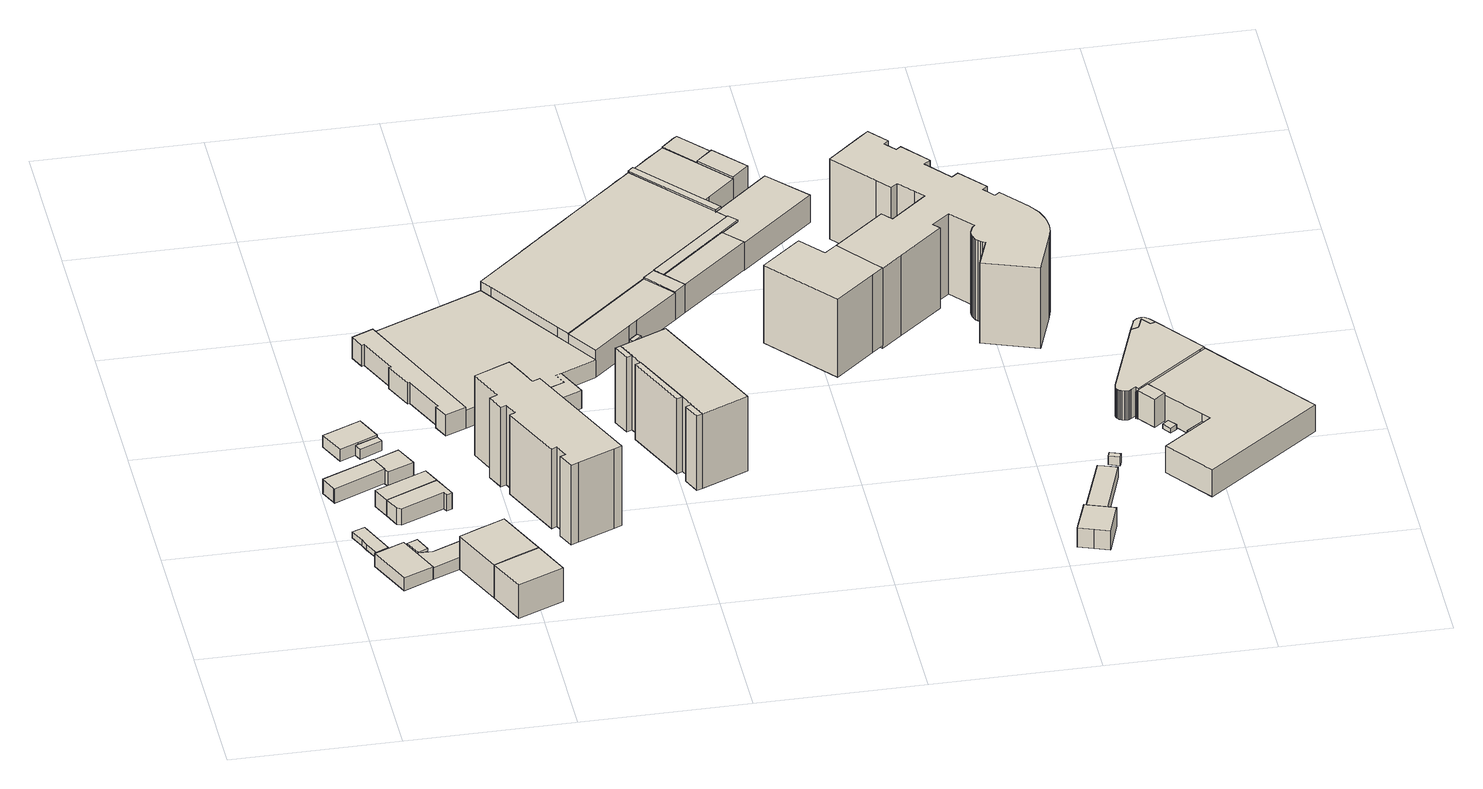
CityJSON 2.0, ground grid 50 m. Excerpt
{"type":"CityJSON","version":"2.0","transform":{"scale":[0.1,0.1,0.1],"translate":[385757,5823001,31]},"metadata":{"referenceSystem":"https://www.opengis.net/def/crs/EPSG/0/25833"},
"CityObjects":{
"building1":{"type":"Building","attributes":{"Gemeindeschluessel":"11000004","BezugspunktDach":"2200","function":"51009_1610","measuredHeight":2.03,"storeysAboveGround":0},"address":[{"country":"Germany","locality":"Berlin"}],"geometry":[{"type":"Solid","lod":"1","boundaries":[[[[0,1,2,3,4,5,6]],[[7,8,9,10,11,12,13]],[[7,13,6,5]],[[8,7,5,4]],[[9,8,4,3]],[[10,9,3,2]],[[11,10,2,1]],[[12,11,1,0]],[[13,12,0,6]]]]}]},
"building2":{"type":"Building","attributes":{"Gemeindeschluessel":"11000004","BezugspunktDach":"2200","function":"31001_2120","measuredHeight":4.28,"storeysAboveGround":1},"address":[{"country":"Germany","locality":"Berlin","thoroughfareNumber":"15 (1)","thoroughfareName":"Riedemannweg"}],"geometry":[{"type":"Solid","lod":"1","boundaries":[[[[14,15,16,17,18]],[[19,20,21,22,23]],[[19,23,18,17]],[[20,19,17,16]],[[21,20,16,15]],[[22,21,15,14]],[[23,22,14,18]]]]}]},
"building3":{"type":"Building","attributes":{"Gemeindeschluessel":"11000004","BezugspunktDach":"2200","function":"31001_2120","measuredHeight":4.91,"storeysAboveGround":1},"address":[{"country":"Germany","locality":"Berlin","thoroughfareNumber":"13 (1)","thoroughfareName":"Riedemannweg"}],"geometry":[{"type":"Solid","lod":"1","boundaries":[[[[24,25,26,27,28]],[[29,30,31,32,33]],[[29,33,28,27]],[[30,29,27,26]],[[31,30,26,25]],[[32,31,25,24]],[[33,32,24,28]]]]}]},
"building4":{"type":"Building","attributes":{"Gemeindeschluessel":"11000004","BezugspunktDach":"2200","function":"31001_2463","measuredHeight":1.75,"storeysAboveGround":1},"address":[{"country":"Germany","locality":"Berlin","thoroughfareNumber":"15 (3)","thoroughfareName":"Riedemannweg"}],"geometry":[{"type":"Solid","lod":"1","boundaries":[[[[34,35,36,37]],[[38,39,40,41]],[[38,41,37,36]],[[39,38,36,35]],[[40,39,35,34]],[[41,40,34,37]]]]}]},
"building5":{"type":"Building","attributes":{"Gemeindeschluessel":"11000004","BezugspunktDach":"2200","function":"31001_2020","measuredHeight":3.95,"storeysAboveGround":1},"address":[{"country":"Germany","locality":"Berlin","thoroughfareNumber":"15","thoroughfareName":"Riedemannweg"}],"geometry":[{"type":"Solid","lod":"1","boundaries":[[[[42,43,44,45,46,47]],[[48,49,50,51,52,53]],[[48,53,47,46]],[[49,48,46,45]],[[50,49,45,44]],[[51,50,44,43]],[[52,51,43,42]],[[53,52,42,47]]]]}]},
"building6":{"type":"Building","attributes":{"Gemeindeschluessel":"11000004","function":"31001_2081"},"address":[{"country":"Germany","locality":"Berlin","thoroughfareNumber":"12","thoroughfareName":"Riedemannweg"}],"children":["building6-1","building6-2"]},
"building6-1":{"type":"BuildingPart","attributes":{"BezugspunktDach":"2200","measuredHeight":4.65,"storeysAboveGround":1},"parents":["building6"],"geometry":[{"type":"MultiSurface","lod":"1","boundaries":[[[54,55,56,57,58]],[[59,60,61,62,63]],[[59,63,58,57]],[[60,59,57,56]],[[64,65,56,55]],[[62,66,67,64,61,55,54]],[[63,62,54,58]],[[61,60,65,64]],[[61,64,67,66]]]}]},
"building6-2":{"type":"BuildingPart","attributes":{"BezugspunktDach":"2200","measuredHeight":3.44,"storeysAboveGround":1},"parents":["building6"],"geometry":[{"type":"MultiSurface","lod":"1","boundaries":[[[68,69,65,67]],[[60,70,71,66]],[[66,61,72]],[[70,60,65,69]],[[71,70,69,68]],[[66,71,68,67]],[[60,72,61,64,65]],[[67,64,61,66]]]}]},
"building7":{"type":"Building","attributes":{"Gemeindeschluessel":"11000004","BezugspunktDach":"2200","function":"31001_2310","measuredHeight":5.51,"storeysAboveGround":2},"address":[{"country":"Germany","locality":"Berlin","thoroughfareNumber":"14 (1)","thoroughfareName":"Riedemannweg"}],"geometry":[{"type":"Solid","lod":"1","boundaries":[[[[73,74,75,76]],[[77,78,79,80]],[[77,80,76,75]],[[78,77,75,74]],[[79,78,74,73]],[[80,79,73,76]]]]}]},
"building8":{"type":"Building","attributes":{"Gemeindeschluessel":"11000004","BezugspunktDach":"2200","function":"31001_2120","measuredHeight":5.45,"storeysAboveGround":2},"address":[{"country":"Germany","locality":"Berlin","thoroughfareNumber":"14","thoroughfareName":"Riedemannweg"}],"geometry":[{"type":"Solid","lod":"1","boundaries":[[[[81,82,83,84,85,74,73]],[[86,87,88,89,90,91,92]],[[86,92,73,74]],[[87,86,74,85]],[[88,87,85,84]],[[89,88,84,83]],[[90,89,83,82]],[[91,90,82,81]],[[92,91,81,73]]]]}]},
"building9":{"type":"Building","attributes":{"Gemeindeschluessel":"11000004","BezugspunktDach":"2200","function":"31001_2020","measuredHeight":4.97,"storeysAboveGround":1},"address":[{"country":"Germany","locality":"Berlin","thoroughfareNumber":"13","thoroughfareName":"Riedemannweg"}],"geometry":[{"type":"Solid","lod":"1","boundaries":[[[[93,94,95,96,97]],[[98,99,100,101,102]],[[98,102,97,96]],[[99,98,96,95]],[[100,99,95,94]],[[101,100,94,93]],[[102,101,93,97]]]]}]},
"building10":{"type":"Building","attributes":{"Gemeindeschluessel":"11000004","BezugspunktDach":"2200","function":"31001_2020","measuredHeight":12.03,"storeysAboveGround":3},"address":[{"country":"Germany","locality":"Berlin","thoroughfareNumber":"16","thoroughfareName":"Riedemannweg"}],"geometry":[{"type":"Solid","lod":"1","boundaries":[[[[103,104,105,106,107,108,109]],[[110,111,112,113,114,115,116]],[[110,116,109,108]],[[111,110,108,107]],[[112,111,107,106]],[[113,112,106,105]],[[114,113,105,104]],[[115,114,104,103]],[[116,115,103,109]]]]}]},
"building11":{"type":"Building","attributes":{"Gemeindeschluessel":"11000004","BezugspunktDach":"2200","function":"31001_2020","measuredHeight":12.06,"storeysAboveGround":3},"address":[{"country":"Germany","locality":"Berlin","thoroughfareNumber":"17","thoroughfareName":"Riedemannweg"}],"geometry":[{"type":"Solid","lod":"1","boundaries":[[[[117,118,105,104,103]],[[114,113,119,120,115]],[[114,115,103,104]],[[113,114,104,105]],[[119,113,105,118]],[[120,119,118,117]],[[115,120,117,103]]]]}]},
"building12":{"type":"Building","attributes":{"Gemeindeschluessel":"11000004","BezugspunktDach":"2200","function":"31001_2020","measuredHeight":7.26,"storeysAboveGround":2},"address":[{"country":"Germany","locality":"Berlin","thoroughfareNumber":"61, 62, 63","thoroughfareName":"Riedemannweg"}],"geometry":[{"type":"Solid","lod":"1","boundaries":[[[[121,122,123,124,125,126,127,128,129,130,131,132]],[[133,134,135,136,137,138,139,140,141,142,143,144]],[[133,144,132,131]],[[134,133,131,130]],[[135,134,130,129]],[[136,135,129,128]],[[137,136,128,127]],[[138,137,127,126]],[[139,138,126,125]],[[140,139,125,124]],[[141,140,124,123]],[[142,141,123,122]],[[143,142,122,121]],[[144,143,121,132]]]]}]},
"building13":{"type":"Building","attributes":{"Gemeindeschluessel":"11000004","BezugspunktDach":"2200","function":"31001_2020","measuredHeight":27.14,"storeysAboveGround":8},"address":[{"country":"Germany","locality":"Berlin","thoroughfareNumber":"59","thoroughfareName":"Riedemannweg"}],"geometry":[{"type":"Solid","lod":"1","boundaries":[[[[145,146,147,148,149,150,151,152,153,154,155,156,157,158,159,160,161,162,163]],[[164,165,166,167,168,169,170,171,172,173,174,175,176,177,178,179,180,181,182]],[[164,182,163,162]],[[165,164,162,161]],[[166,165,161,160]],[[167,166,160,159]],[[168,167,159,158]],[[169,168,158,157]],[[170,169,157,156]],[[171,170,156,155]],[[172,171,155,154]],[[173,172,154,153]],[[174,173,153,152]],[[175,174,152,151]],[[176,175,151,150]],[[177,176,150,149]],[[178,177,149,148]],[[179,178,148,147]],[[180,179,147,146]],[[181,180,146,145]],[[182,181,145,163]]]]}]},
"building14":{"type":"Building","attributes":{"Gemeindeschluessel":"11000004","BezugspunktDach":"2200","function":"51009_1610","measuredHeight":6.06,"storeysAboveGround":0},"address":[{"country":"Germany","locality":"Berlin"}],"geometry":[{"type":"Solid","lod":"1","boundaries":[[[[183,184,185,186,187,188,189,190]],[[191,192,193,194,195,196,134,133]],[[191,133,190,189]],[[192,191,189,188]],[[193,192,188,187]],[[194,193,187,186]],[[195,194,186,185]],[[196,195,185,184]],[[134,196,184,183]],[[133,134,183,190]]]]}]},
"building15":{"type":"Building","attributes":{"Gemeindeschluessel":"11000004","BezugspunktDach":"2200","function":"31001_2143","measuredHeight":6.06,"storeysAboveGround":1},"address":[{"country":"Germany","locality":"Berlin","thoroughfareNumber":"61 (1)","thoroughfareName":"Riedemannweg"}],"geometry":[{"type":"Solid","lod":"1","boundaries":[[[[183,184,197,198,199,200,187,188,189,190]],[[191,192,193,201,202,203,204,196,134,133]],[[191,133,190,189]],[[192,191,189,188]],[[193,192,188,187]],[[201,193,187,200]],[[202,201,200,199]],[[203,202,199,198]],[[204,203,198,197]],[[196,204,197,184]],[[134,196,184,183]],[[133,134,183,190]]]]}]},
"building16":{"type":"Building","attributes":{"Gemeindeschluessel":"11000004","function":"31001_2020"},"address":[{"country":"Germany","locality":"Berlin","thoroughfareNumber":"60","thoroughfareName":"Riedemannweg"}],"children":["building16-1","building16-2","building16-3","building16-4"]},
"building16-1":{"type":"BuildingPart","attributes":{"BezugspunktDach":"2200","measuredHeight":25.39,"storeysAboveGround":8},"parents":["building16"],"geometry":[{"type":"Solid","lod":"1","boundaries":[[[[205,206,207,208,209,210,211,212]],[[213,214,215,216,217,218,219,220]],[[213,220,212,211]],[[214,213,211,210]],[[215,214,210,209]],[[217,216,208,207]],[[219,218,206,205]],[[215,209,208,216]],[[218,217,207,206]],[[219,205,212,220]]]]}]},
"building16-2":{"type":"BuildingPart","attributes":{"BezugspunktDach":"2200","measuredHeight":25.53,"storeysAboveGround":8},"parents":["building16"],"geometry":[{"type":"Solid","lod":"1","boundaries":[[[[221,222,223,224]],[[218,217,225,226]],[[218,226,224,223]],[[217,207,206,218,223,222]],[[225,217,222,221]],[[226,225,221,224]],[[218,206,207,217]]]]}]},
"building16-3":{"type":"BuildingPart","attributes":{"BezugspunktDach":"2200","measuredHeight":25.39,"storeysAboveGround":8},"parents":["building16"],"geometry":[{"type":"Solid","lod":"1","boundaries":[[[[227,209,208,228]],[[216,215,229,230]],[[216,230,228,208]],[[229,215,209,227]],[[230,229,227,228]],[[216,208,209,215]]]]}]},
"building16-4":{"type":"BuildingPart","attributes":{"BezugspunktDach":"2200","measuredHeight":25.39,"storeysAboveGround":8},"parents":["building16"],"geometry":[{"type":"Solid","lod":"1","boundaries":[[[[231,205,212,232]],[[220,219,233,234]],[[220,234,232,212]],[[233,219,205,231]],[[234,233,231,232]],[[220,212,205,219]]]]}]},
"building17":{"type":"Building","attributes":{"Gemeindeschluessel":"11000004","function":"31001_2143"},"address":[{"country":"Germany","locality":"Berlin","thoroughfareNumber":"44, 45, 46","thoroughfareName":"Saatwinkler Damm"}],"children":["building17-1","building17-2","building17-3","building17-4","building17-5","building17-6","building17-7","building17-8","building17-9","building17-10","building17-11"]},
"building17-1":{"type":"BuildingPart","attributes":{"BezugspunktDach":"2200","measuredHeight":9.89,"storeysAboveGround":2},"parents":["building17"],"geometry":[{"type":"MultiSurface","lod":"1","boundaries":[[[235,236,237,238,239,240,241,242,243,244,245,246,247,248,249,250,251,252,253,254,255,256,257,258,259,260,261,262,263,264,265]],[[266,267,268,269,270,271,272,273,274,275,276,277,278,279,280,281,282,283,284,285,286,287,288,289,290,291,292,293,294,295,191]],[[266,191,265,264]],[[267,266,264,263]],[[268,267,263,262]],[[269,268,262,261]],[[270,269,261,260]],[[271,270,260,259]],[[272,271,259,258]],[[273,272,258,257]],[[274,273,257,256]],[[275,274,256,255]],[[276,275,255,254]],[[277,276,254,253]],[[278,277,253,252]],[[279,278,252,251]],[[280,279,251,250]],[[281,280,250,249]],[[282,281,249,248]],[[283,282,248,247]],[[284,283,247,246]],[[285,284,246,245]],[[286,285,245,244]],[[289,288,242,241]],[[296,297,298,241,240]],[[292,291,292,238]],[[299,300,292,238,237]],[[294,293,237,236]],[[295,294,236,235]],[[191,295,235,265]],[[287,286,244,243]],[[288,301,287,243,242]],[[290,289,298,297,296]],[[240,239,291,290]],[[239,238,292,291]],[[302,293,292,300,299]]]}]},
"building17-2":{"type":"BuildingPart","attributes":{"BezugspunktDach":"2200","measuredHeight":9.29,"storeysAboveGround":2},"parents":["building17"],"geometry":[{"type":"MultiSurface","lod":"1","boundaries":[[[303,304,305,306,300,299]],[[292,307,308,309,192,293]],[[308,307,306,305]],[[309,308,310,311,312,313,305,304]],[[192,309,304,303]],[[293,192,303,299]],[[314,292,293,315,299,300]],[[307,292,300,306,316]],[[313,312,311,310]]]}]},
"building17-3":{"type":"BuildingPart","attributes":{"BezugspunktDach":"2200","measuredHeight":9.73,"storeysAboveGround":2},"parents":["building17"],"geometry":[{"type":"MultiSurface","lod":"1","boundaries":[[[317,318,319,320,321]],[[290,322,323,324,291]],[[240,239,321,320]],[[325,296,290,320,319]],[[326,325,322,319,318]],[[327,328,318,317]],[[329,330,317,321]],[[290,291,239,240]],[[322,290,296,325]],[[323,322,325,326]],[[324,323,328,327]],[[291,324,330,329]]]}]},
"building17-4":{"type":"BuildingPart","attributes":{"BezugspunktDach":"2200","measuredHeight":9.51,"storeysAboveGround":2},"parents":["building17"],"geometry":[{"type":"MultiSurface","lod":"1","boundaries":[[[331,332,328,327]],[[323,333,334,324]],[[335,326,328,332]],[[334,333,332,331]],[[324,334,324,327]],[[323,324,327,328,336]],[[337,333,323,326,335]],[[338,331,327,324,334]]]}]},
"building17-5":{"type":"BuildingPart","attributes":{"BezugspunktDach":"2200","measuredHeight":9.95,"storeysAboveGround":2},"parents":["building17"],"geometry":[{"type":"MultiSurface","lod":"1","boundaries":[[[339,340,341,342,343]],[[344,345,346,289,286]],[[344,286,343,342]],[[347,348,342,341]],[[346,345,341,340]],[[349,297,350,351,340,339]],[[286,244,243,242,288,289,339,343]],[[345,344,348,347]],[[289,346,351,350,297,349]],[[287,243,244,286]],[[287,288,242,243,352]]]}]},
"building17-6":{"type":"BuildingPart","attributes":{"BezugspunktDach":"2200","measuredHeight":9.25,"storeysAboveGround":2},"parents":["building17"],"geometry":[{"type":"MultiSurface","lod":"1","boundaries":[[[347,353,354,355,356,357,358,359,348]],[[360,361,362,363,364,365,366,345,344]],[[360,344,348,359]],[[361,360,359,358]],[[362,361,358,357]],[[363,362,357,356]],[[365,364,367,368]],[[366,365,354,353]],[[345,366,353,347]],[[344,345,344,348]],[[355,364,363,356]],[[368,367,355,354]],[[347,348,344,345]]]}]},
"building17-7":{"type":"BuildingPart","attributes":{"BezugspunktDach":"2200","measuredHeight":9.59,"storeysAboveGround":2},"parents":["building17"],"geometry":[{"type":"MultiSurface","lod":"1","boundaries":[[[369,370,371,372,373]],[[374,375,376,364,363]],[[374,363,373,372]],[[375,374,372,371]],[[376,375,371,370]],[[364,376,377,367]],[[356,355,369,373]],[[367,377,370,369]],[[363,364,378,355,356]]]}]},
"building17-8":{"type":"BuildingPart","attributes":{"BezugspunktDach":"2200","measuredHeight":4.55,"storeysAboveGround":2},"parents":["building17"],"geometry":[{"type":"Solid","lod":"1","boundaries":[[[[379,380,313,312]],[[310,381,382,311]],[[381,310,313,380]],[[382,381,380,379]],[[311,382,379,312]],[[310,311,312,313]]]]}]},
"building17-9":{"type":"BuildingPart","attributes":{"BezugspunktDach":"2200","measuredHeight":9.62,"storeysAboveGround":2},"parents":["building17"],"geometry":[{"type":"MultiSurface","lod":"1","boundaries":[[[383,384,329,385]],[[291,334,307,292]],[[386,239,238,385,329]],[[331,327,387,330,384]],[[307,334,384,383]],[[388,300,306,389,383,385]],[[291,292,390,238,239,386]],[[291,391,329,330,324]],[[334,324,387,327,331]],[[292,307,389,306,300,388]]]}]},
"building17-10":{"type":"BuildingPart","attributes":{"BezugspunktDach":"2200","measuredHeight":9.9,"storeysAboveGround":2},"parents":["building17"],"geometry":[{"type":"MultiSurface","lod":"1","boundaries":[[[392,393,394,395]],[[377,396,368,367]],[[377,370,369,395,394]],[[396,377,394,393]],[[368,396,393,392]],[[397,355,354,398,392,395]],[[367,369,370,377]],[[367,368,398,354,355,397]]]}]},
"building17-11":{"type":"BuildingPart","attributes":{"BezugspunktDach":"2200","measuredHeight":9.32,"storeysAboveGround":2},"parents":["building17"],"geometry":[{"type":"MultiSurface","lod":"1","boundaries":[[[335,399,400,401,350,297,325,326]],[[402,403,404,405,406,407,408,409]],[[402,409,326,323,322,325]],[[403,402,322,290,289]],[[404,403,410,289,346,350]],[[405,404,350,401]],[[406,405,401,400]],[[407,406,400,399]],[[408,407,399,335]],[[409,408,333,323]],[[325,322,323,326]],[[289,290,296,297]],[[411,325,296,290,322]],[[297,350,346,289,410]],[[323,333,335,326,412]]]}]},
"building18":{"type":"Building","attributes":{"Gemeindeschluessel":"11000004","BezugspunktDach":"2200","function":"31001_2020","measuredHeight":26.54,"storeysAboveGround":8},"address":[{"country":"Germany","locality":"Berlin","thoroughfareNumber":"42A","thoroughfareName":"Saatwinkler Damm"}],"geometry":[{"type":"Solid","lod":"1","boundaries":[[[[413,414,415,416,417,418,419,420,421]],[[422,423,424,425,426,427,428,429,430]],[[422,430,421,420]],[[423,422,420,419]],[[424,423,419,418]],[[425,424,418,417]],[[426,425,417,416]],[[427,426,416,415]],[[428,427,415,414]],[[429,428,414,413]],[[430,429,413,421]]]]}]},
"building19":{"type":"Building","attributes":{"Gemeindeschluessel":"11000004","function":"31001_1010"},"address":[{"country":"Germany","locality":"Berlin","thoroughfareNumber":"10","thoroughfareName":"Buchholzweg"}],"children":["building19-1","building19-2"]},
"building19-1":{"type":"BuildingPart","attributes":{"BezugspunktDach":"2200","measuredHeight":8.35,"storeysAboveGround":2},"parents":["building19"],"geometry":[{"type":"MultiSurface","lod":"1","boundaries":[[[431,432,433,434,435,436,437]],[[438,439,440,441,442,443,444]],[[438,444,437,436]],[[445,446,436,435]],[[447,445,439,435,434]],[[441,440,434,433]],[[442,441,433,432]],[[443,442,432,431]],[[444,443,431,437]],[[439,438,446,445]],[[440,439,445,447]]]}]},
"building19-2":{"type":"BuildingPart","attributes":{"BezugspunktDach":"2200","measuredHeight":3.59,"storeysAboveGround":2},"parents":["building19"],"geometry":[{"type":"MultiSurface","lod":"1","boundaries":[[[447,448,449,446]],[[450,451,452,453]],[[450,453,446,449]],[[451,450,449,448]],[[452,451,448,447]],[[453,452,440,439,438,446]],[[446,438,439,445]],[[447,445,439,440]]]}]},
"building20":{"type":"Building","attributes":{"Gemeindeschluessel":"11000004","BezugspunktDach":"2200","function":"31001_2020","measuredHeight":27.43,"storeysAboveGround":8},"address":[{"country":"Germany","locality":"Berlin","thoroughfareNumber":"42, 43","thoroughfareName":"Saatwinkler Damm"}],"geometry":[{"type":"Solid","lod":"1","boundaries":[[[[454,455,456,457,458,459,460,461,462,463,464,465,466,467,468,469,470,471,472,473,474,475,476,477,478,479,480,481,482,483,484,485,486,487,488,489,490,491,492,493,494,495,496,497,498,499,500,501,502,503,504,505,506,507,508,509,510,511]],[[512,513,514,515,516,517,518,519,520,521,522,523,524,525,526,527,528,529,530,531,532,533,534,535,536,537,538,539,540,541,542,543,544,545,546,547,548,549,550,551,552,553,554,555,556,557,558,559,560,561,562,563,564,565,566,567,568,569]],[[512,569,511,510]],[[513,512,510,509]],[[514,513,509,508]],[[515,514,508,507]],[[516,515,507,506]],[[517,516,506,505]],[[518,517,505,504]],[[519,518,504,503]],[[520,519,503,502]],[[521,520,502,501]],[[522,521,501,500]],[[523,522,500,499]],[[524,523,499,498]],[[525,524,498,497]],[[526,525,497,496]],[[527,526,496,495]],[[528,527,495,494]],[[529,528,494,493]],[[530,529,493,492]],[[531,530,492,491]],[[532,531,491,490]],[[533,532,490,489]],[[534,533,489,488]],[[535,534,488,487]],[[536,535,487,486]],[[537,536,486,485]],[[538,537,485,484]],[[539,538,484,483]],[[540,539,483,482]],[[541,540,482,481]],[[542,541,481,480]],[[543,542,480,479]],[[544,543,479,478]],[[545,544,478,477]],[[546,545,477,476]],[[547,546,476,475]],[[548,547,475,474]],[[549,548,474,473]],[[550,549,473,472]],[[551,550,472,471]],[[552,551,471,470]],[[553,552,470,469]],[[554,553,469,468]],[[555,554,468,467]],[[556,555,467,466]],[[557,556,466,465]],[[558,557,465,464]],[[559,558,464,463]],[[560,559,463,462]],[[561,560,462,461]],[[562,561,461,460]],[[563,562,460,459]],[[564,563,459,458]],[[565,564,458,457]],[[566,565,457,456]],[[567,566,456,455]],[[568,567,455,454]],[[569,568,454,511]]]]}]},
"building21":{"type":"Building","attributes":{"Gemeindeschluessel":"11000004","BezugspunktDach":"2200","function":"31001_2612","measuredHeight":3,"storeysAboveGround":1},"address":[{"country":"Germany","locality":"Berlin","thoroughfareNumber":"10 (5)","thoroughfareName":"Buchholzweg"}],"geometry":[{"type":"Solid","lod":"1","boundaries":[[[[570,571,572,573]],[[574,575,576,577]],[[574,577,573,572]],[[575,574,572,571]],[[576,575,571,570]],[[577,576,570,573]]]]}]},
"building22":{"type":"Building","attributes":{"Gemeindeschluessel":"11000004","BezugspunktDach":"2200","function":"31001_2520","measuredHeight":1.66,"storeysAboveGround":1},"address":[{"country":"Germany","locality":"Berlin","thoroughfareNumber":"40 (2)","thoroughfareName":"Saatwinkler Damm"}],"geometry":[{"type":"Solid","lod":"1","boundaries":[[[[578,579,580,581]],[[582,583,584,585]],[[582,585,581,580]],[[583,582,580,579]],[[584,583,579,578]],[[585,584,578,581]]]]}]},
"building23":{"type":"Building","attributes":{"Gemeindeschluessel":"11000004","BezugspunktDach":"2200","function":"51009_1610","measuredHeight":6.35,"storeysAboveGround":0},"address":[{"country":"Germany","locality":"Berlin"}],"geometry":[{"type":"Solid","lod":"1","boundaries":[[[[586,587,588,589]],[[590,591,592,593]],[[590,593,589,588]],[[591,590,588,587]],[[592,591,587,586]],[[593,592,586,589]]]]}]},
"building24":{"type":"Building","attributes":{"Gemeindeschluessel":"11000004","BezugspunktDach":"2200","function":"31001_2020","measuredHeight":9.82,"storeysAboveGround":2},"address":[{"country":"Germany","locality":"Berlin","thoroughfareNumber":"40","thoroughfareName":"Saatwinkler Damm"}],"geometry":[{"type":"Solid","lod":"1","boundaries":[[[[594,595,596,597,598,599,600,601,602,603,604,605,606,607,608,609,610,611,612,613,614,615,616,617]],[[618,619,620,621,622,623,624,625,626,627,628,629,630,631,632,633,634,635,636,637,638,639,640,641]],[[618,641,617,616]],[[619,618,616,615]],[[620,619,615,614]],[[621,620,614,613]],[[622,621,613,612]],[[623,622,612,611]],[[624,623,611,610]],[[625,624,610,609]],[[626,625,609,608]],[[627,626,608,607]],[[628,627,607,606]],[[629,628,606,605]],[[630,629,605,604]],[[631,630,604,603]],[[632,631,603,602]],[[633,632,602,601]],[[634,633,601,600]],[[635,634,600,599]],[[636,635,599,598]],[[637,636,598,597]],[[638,637,597,596]],[[639,638,596,595]],[[640,639,595,594]],[[641,640,594,617]]]]}]},
"building25":{"type":"Building","attributes":{"Gemeindeschluessel":"11000004","BezugspunktDach":"2200","function":"51009_1610","measuredHeight":9.67,"storeysAboveGround":0},"address":[{"country":"Germany","locality":"Berlin"}],"geometry":[{"type":"Solid","lod":"1","boundaries":[[[[613,612,611,610,642,643,644,645,646,647,648,649,650,651,652,653,614]],[[654,655,656,657,658,659,660,661,662,663,664,665,666,667,668,669,670]],[[654,670,614,653]],[[655,654,653,652]],[[656,655,652,651]],[[657,656,651,650]],[[658,657,650,649]],[[659,658,649,648]],[[660,659,648,647]],[[661,660,647,646]],[[662,661,646,645]],[[663,662,645,644]],[[664,663,644,643]],[[665,664,643,642]],[[666,665,642,610]],[[667,666,610,611]],[[668,667,611,612]],[[669,668,612,613]],[[670,669,613,614]]]]}]},
"building26":{"type":"Building","attributes":{"Gemeindeschluessel":"11000004","function":"31001_2111"},"address":[{"country":"Germany","locality":"Berlin","thoroughfareNumber":"40 (1)","thoroughfareName":"Saatwinkler Damm"}],"children":["building26-1","building26-2"]},
"building26-1":{"type":"BuildingPart","attributes":{"BezugspunktDach":"2200","measuredHeight":9.09,"storeysAboveGround":3},"parents":["building26"],"geometry":[{"type":"MultiSurface","lod":"1","boundaries":[[[671,672,673,674,675,676,677,678,679,680,681,682,683,684,685]],[[686,687,688,689,690,691,692,693,694,695,696,697,698,699,700]],[[686,700,685,684]],[[687,686,684,683]],[[688,687,683,682]],[[689,688,682,681]],[[690,689,681,680]],[[691,690,680,679]],[[692,691,679,678]],[[693,692,678,677]],[[694,693,677,676]],[[695,694,676,675]],[[696,695,675,674]],[[697,696,674,673]],[[698,697,673,701,702,703]],[[699,698,702,704]],[[700,699,671,685]],[[703,702,701,673,672]],[[704,702,672,671]]]}]},
"building26-2":{"type":"BuildingPart","attributes":{"BezugspunktDach":"2200","measuredHeight":9.54,"storeysAboveGround":3},"parents":["building26"],"geometry":[{"type":"MultiSurface","lod":"1","boundaries":[[[705,706,707,708]],[[702,701,709,704]],[[672,671,708,707]],[[673,672,702,707,706]],[[709,701,706,705]],[[704,709,705,708]],[[702,704,671,672]],[[701,702,672,673]]]}]}
},
"vertices":[
[61,435,49],[70,412,49],[87,374,49],[89,369,49],[126,386,49],[79,496,49],[41,480,49],[79,496,29],[126,386,29],[89,369,29],[87,374,29],[70,412,29],[61,435,29],[41,480,29],
[136,198,71],[226,238,71],[191,319,71],[168,372,71],[77,332,71],[168,372,28],[191,319,28],[226,238,28],[136,198,28],[77,332,28],
[23,661,77],[24,658,77],[181,727,77],[158,780,77],[1,711,77],[158,780,28],[181,727,28],[24,658,28],[23,661,28],[1,711,28],
[207,362,38],[237,376,38],[216,425,38],[185,412,38],[216,425,29],[237,376,29],[207,362,29],[185,412,29],
[226,238,67],[309,274,67],[392,311,67],[365,372,67],[242,318,67],[191,319,67],[242,318,27],[365,372,27],[392,311,27],[309,274,27],[226,238,27],[191,319,27],
[78,859,67],[135,885,67],[193,910,67],[159,988,67],[43,937,67],[159,988,27],[193,910,27],[135,885,27],[78,859,27],[43,937,27],[135,885,61],[193,910,61],[125,880,27],[125,880,61],
[135,858,61],[203,889,61],[203,889,27],[135,858,27],[162,896,27],
[157,571,82],[312,640,82],[290,691,82],[134,623,82],[290,691,26],[312,640,26],[157,571,26],[134,623,26],
[176,525,82],[190,519,82],[320,576,82],[326,563,82],[343,571,82],[312,640,27],[343,571,27],[326,563,27],[320,576,27],[190,519,27],[176,525,27],[157,571,27],
[181,727,76],[188,712,76],[266,746,76],[236,814,76],[158,780,76],[236,814,27],[266,746,27],[188,712,27],[181,727,27],[158,780,27],
[378,118,140],[447,148,140],[516,178,140],[447,335,140],[392,311,140],[378,305,140],[309,274,140],[378,305,26],[392,311,26],[447,335,26],[516,178,26],[447,148,26],[378,118,26],[309,274,26],
[427,7,140],[565,67,140],[565,67,26],[427,7,26],
[225,1309,98],[232,1312,98],[286,1189,98],[279,1187,98],[317,1102,98],[323,1105,98],[380,976,98],[373,973,98],[393,928,98],[455,955,98],[270,1381,98],[206,1353,98],[270,1381,26],[455,955,26],[393,928,26],[373,973,26],[380,976,26],[323,1105,26],[317,1102,26],[279,1187,26],[286,1189,26],[232,1312,26],[225,1309,26],[206,1353,26],
[504,741,279],[480,730,279],[503,679,279],[520,686,279],[538,646,279],[521,639,279],[604,450,279],[621,458,279],[639,418,279],[621,410,279],[643,361,279],[667,371,279],[777,419,279],[801,429,279],[637,799,279],[613,789,279],[596,829,279],[567,894,279],[459,846,279],[567,894,8],[596,829,8],[613,789,8],[637,799,8],[801,429,8],[777,419,8],[667,371,8],[643,361,8],[621,410,8],[639,418,8],[621,458,8],[604,450,8],[521,639,8],[538,646,8],[520,686,8],[503,679,8],[480,730,8],[504,741,8],[459,846,8],
[455,955,87],[659,1045,87],[700,952,87],[792,992,87],[751,1085,87],[859,1133,87],[605,1527,87],[270,1381,87],[605,1527,26],[859,1133,26],[751,1085,26],[792,992,26],[700,952,26],[659,1045,26],
[693,1060,87],[709,1022,87],[751,1040,87],[734,1078,87],[734,1078,26],[751,1040,26],[709,1022,26],[693,1060,26],
[911,858,282],[928,818,282],[1012,630,282],[1029,590,282],[1052,539,282],[1192,600,282],[1028,971,282],[888,910,282],[1028,971,28],[1192,600,28],[1052,539,28],[1029,590,28],[1012,630,28],[928,818,28],[911,858,28],[888,910,28],
[994,622,283],[1012,630,283],[928,818,283],[911,811,283],[994,622,28],[911,811,28],
[1034,531,282],[1012,582,282],[1034,531,28],[1012,582,28],
[894,851,282],[871,902,282],[894,851,28],[871,902,28],
[628,1492,119],[775,1263,119],[798,1228,119],[1057,1456,119],[1091,1486,119],[1345,1710,119],[1317,1742,119],[1317,1743,119],[1139,1944,119],[1111,1976,119],[1093,1960,119],[1067,1937,119],[1049,1921,119],[1023,1898,119],[1003,1881,119],[979,1860,119],[959,1841,119],[933,1819,119],[914,1802,119],[888,1778,119],[870,1762,119],[844,1740,119],[831,1728,119],[806,1706,119],[802,1702,119],[778,1681,119],[772,1675,119],[746,1652,119],[742,1648,119],[717,1626,119],[605,1527,119],[717,1626,26],[742,1648,26],[746,1652,26],[772,1675,26],[778,1681,26],[802,1702,26],[806,1706,26],[831,1728,26],[844,1740,26],[870,1762,26],[888,1778,26],[914,1802,26],[933,1819,26],[959,1841,26],[979,1860,26],[1003,1881,26],[1023,1898,26],[1049,1921,26],[1067,1937,26],[1093,1960,26],[1111,1976,26],[1139,1944,26],[1317,1743,26],[1317,1742,26],[1345,1710,26],[1091,1486,26],[1057,1456,26],[798,1228,26],[775,1263,26],[628,1492,26],[1345,1710,118],[1317,1742,118],[1317,1742,72],[798,1228,118],[1057,1456,118],[1158,1923,26],[798,1228,39],
[859,1133,118],[974,1234,118],[1000,1257,118],[1131,1371,118],[1131,1371,26],[1000,1257,26],[974,1234,26],[1000,1257,27],[974,1234,27],[974,1234,72],[1000,1257,72],[1057,1456,100],[798,1228,94],[1131,1371,40],
[1115,1460,123],[1314,1636,123],[1369,1684,123],[1345,1710,123],[1091,1486,123],[1369,1684,26],[1314,1636,26],[1115,1460,26],[1369,1684,118],[1314,1636,118],[1115,1460,121],[1314,1636,121],[1091,1486,122],[1115,1460,122],
[1166,1402,121],[1367,1577,121],[1367,1577,26],[1166,1402,26],[1367,1577,118],[1314,1636,113],[1367,1577,102],[1166,1402,49],
[1317,1742,125],[1334,1757,125],[1294,1802,125],[1127,1991,125],[1111,1976,125],[1127,1991,26],[1294,1802,26],[1334,1757,26],[1294,1802,118],[1127,1991,118],[1317,1742,43],[1334,1757,118],[1334,1757,86],[1139,1944,73],
[1312,1818,118],[1395,1892,118],[1310,1988,118],[1228,2080,118],[1222,2075,118],[1170,2029,118],[1143,2005,118],[1143,2005,26],[1170,2029,26],[1222,2075,26],[1228,2080,26],[1310,1988,26],[1395,1892,26],[1312,1818,26],[1310,1988,27],[1395,1892,27],
[1310,1988,121],[1359,2032,121],[1277,2124,121],[1268,2117,121],[1228,2080,121],[1268,2117,26],[1277,2124,26],[1359,2032,26],[1359,2032,27],[1310,1988,53],
[984,1222,72],[1010,1245,72],[1010,1245,27],[984,1222,27],
[1131,1371,122],[1166,1402,122],[1057,1456,122],[1091,1486,77],[1115,1460,38],[1057,1456,41],[1131,1371,73],[1057,1456,97],[1091,1486,74],
[1395,1892,126],[1445,1936,126],[1359,2032,126],[1310,1988,126],[1445,1936,27],[1310,1988,41],[1395,1892,81],
[1592,1774,118],[1485,1891,118],[1352,1773,118],[1369,1684,25],[1317,1742,25],[1334,1757,25],[1352,1773,25],[1485,1891,25],[1592,1774,25],[1367,1577,25],[1314,1636,25],[1317,1742,97],[1369,1684,85],[1314,1636,41],
[1527,1013,288],[1646,1114,288],[1680,1143,288],[1657,1170,288],[1572,1277,288],[1535,1246,288],[1473,1318,288],[1470,1316,288],[1354,1218,288],[1470,1316,23],[1473,1318,23],[1535,1246,23],[1572,1277,23],[1657,1170,23],[1680,1143,23],[1646,1114,23],[1527,1013,23],[1354,1218,23],
[2076,45,92],[2121,29,92],[2159,139,92],[2129,150,92],[2115,155,92],[2071,171,92],[2031,61,92],[2071,171,27],[2115,155,27],[2129,150,27],[2159,139,27],[2121,29,27],[2076,45,27],[2031,61,27],[2115,155,62],[2071,171,62],[2129,150,62],
[2208,377,62],[2152,397,62],[2152,397,26],[2208,377,26],[2129,150,26],[2071,171,26],
[1657,1170,287],[1680,1143,287],[1743,1196,287],[1875,1308,287],[1858,1328,287],[1911,1372,287],[1972,1301,287],[1966,1295,287],[1962,1288,287],[1959,1280,287],[1956,1273,287],[1956,1265,287],[1956,1257,287],[1957,1249,287],[1960,1241,287],[1963,1234,287],[1968,1228,287],[1974,1222,287],[1980,1217,287],[1987,1213,287],[1953,1119,287],[2115,1061,287],[2168,1207,287],[2172,1221,287],[2175,1235,287],[2177,1249,287],[2178,1263,287],[2177,1278,287],[2175,1292,287],[2172,1306,287],[2167,1320,287],[2162,1333,287],[2155,1345,287],[2148,1358,287],[2139,1369,287],[2071,1450,287],[2056,1438,287],[2028,1471,287],[2043,1484,287],[1974,1564,287],[1954,1548,287],[1889,1625,287],[1909,1641,287],[1840,1722,287],[1826,1710,287],[1797,1743,287],[1812,1756,287],[1763,1813,287],[1744,1796,287],[1634,1700,287],[1742,1572,287],[1778,1530,287],[1797,1547,287],[1838,1498,287],[1862,1470,287],[1752,1376,287],[1726,1407,287],[1572,1277,287],[1726,1407,13],[1752,1376,13],[1862,1470,13],[1838,1498,13],[1797,1547,13],[1778,1530,13],[1742,1572,13],[1634,1700,13],[1744,1796,13],[1763,1813,13],[1812,1756,13],[1797,1743,13],[1826,1710,13],[1840,1722,13],[1909,1641,13],[1889,1625,13],[1954,1548,13],[1974,1564,13],[2043,1484,13],[2028,1471,13],[2056,1438,13],[2071,1450,13],[2139,1369,13],[2148,1358,13],[2155,1345,13],[2162,1333,13],[2167,1320,13],[2172,1306,13],[2175,1292,13],[2177,1278,13],[2178,1263,13],[2177,1249,13],[2175,1235,13],[2172,1221,13],[2168,1207,13],[2115,1061,13],[1953,1119,13],[1987,1213,13],[1980,1217,13],[1974,1222,13],[1968,1228,13],[1963,1234,13],[1960,1241,13],[1957,1249,13],[1956,1257,13],[1956,1265,13],[1956,1273,13],[1959,1280,13],[1962,1288,13],[1966,1295,13],[1972,1301,13],[1911,1372,13],[1858,1328,13],[1875,1308,13],[1743,1196,13],[1680,1143,13],[1657,1170,13],[1572,1277,13],
[2223,428,60],[2229,444,60],[2197,456,60],[2191,440,60],[2197,456,30],[2229,444,30],[2223,428,30],[2191,440,30],
[2393,562,45],[2412,577,45],[2393,602,45],[2374,587,45],[2393,602,29],[2412,577,29],[2393,562,29],[2374,587,29],
[2442,453,92],[2491,490,92],[2473,513,92],[2424,476,92],[2473,513,28],[2491,490,28],[2442,453,28],[2424,476,28],
[2258,678,121],[2259,673,121],[2262,669,121],[2265,665,121],[2269,662,121],[2273,659,121],[2279,658,121],[2284,657,121],[2289,658,121],[2294,659,121],[2299,662,121],[2314,673,121],[2321,664,121],[2330,671,121],[2526,820,121],[2539,830,121],[2428,976,121],[2411,971,121],[2391,998,121],[2376,960,121],[2352,952,121],[2259,693,121],[2258,688,121],[2257,683,121],[2258,688,22],[2259,693,22],[2352,952,22],[2376,960,22],[2391,998,22],[2411,971,22],[2428,976,22],[2539,830,22],[2526,820,22],[2330,671,22],[2321,664,22],[2314,673,22],[2299,662,22],[2294,659,22],[2289,658,22],[2284,657,22],[2279,658,22],[2273,659,22],[2269,662,22],[2265,665,22],[2262,669,22],[2259,673,22],[2258,678,22],[2257,683,22],
[2414,994,121],[2410,998,121],[2406,1001,121],[2401,1004,121],[2395,1005,121],[2390,1005,121],[2384,1004,121],[2379,1002,121],[2375,999,121],[2371,996,121],[2367,992,121],[2365,987,121],[2365,987,24],[2367,992,24],[2371,996,24],[2375,999,24],[2379,1002,24],[2384,1004,24],[2390,1005,24],[2395,1005,24],[2401,1004,24],[2406,1001,24],[2410,998,24],[2414,994,24],[2428,976,24],[2411,971,24],[2391,998,24],[2376,960,24],[2352,952,24],
[2315,652,116],[2348,678,116],[2388,626,116],[2473,513,116],[2491,490,116],[2442,453,116],[2343,378,116],[2450,237,116],[2793,499,116],[2541,831,116],[2539,830,116],[2526,820,116],[2330,671,116],[2321,664,116],[2311,656,116],[2321,664,25],[2330,671,25],[2526,820,25],[2539,830,25],[2541,831,25],[2793,499,25],[2450,237,25],[2343,378,25],[2442,453,25],[2491,490,25],[2473,513,25],[2388,626,25],[2348,678,25],[2315,652,25],[2311,656,25],[2388,626,27],[2348,678,27],[2348,678,112],[2315,652,27],
[2354,600,123],[2388,626,123],[2348,678,123],[2315,652,123],[2354,600,27]
]}
